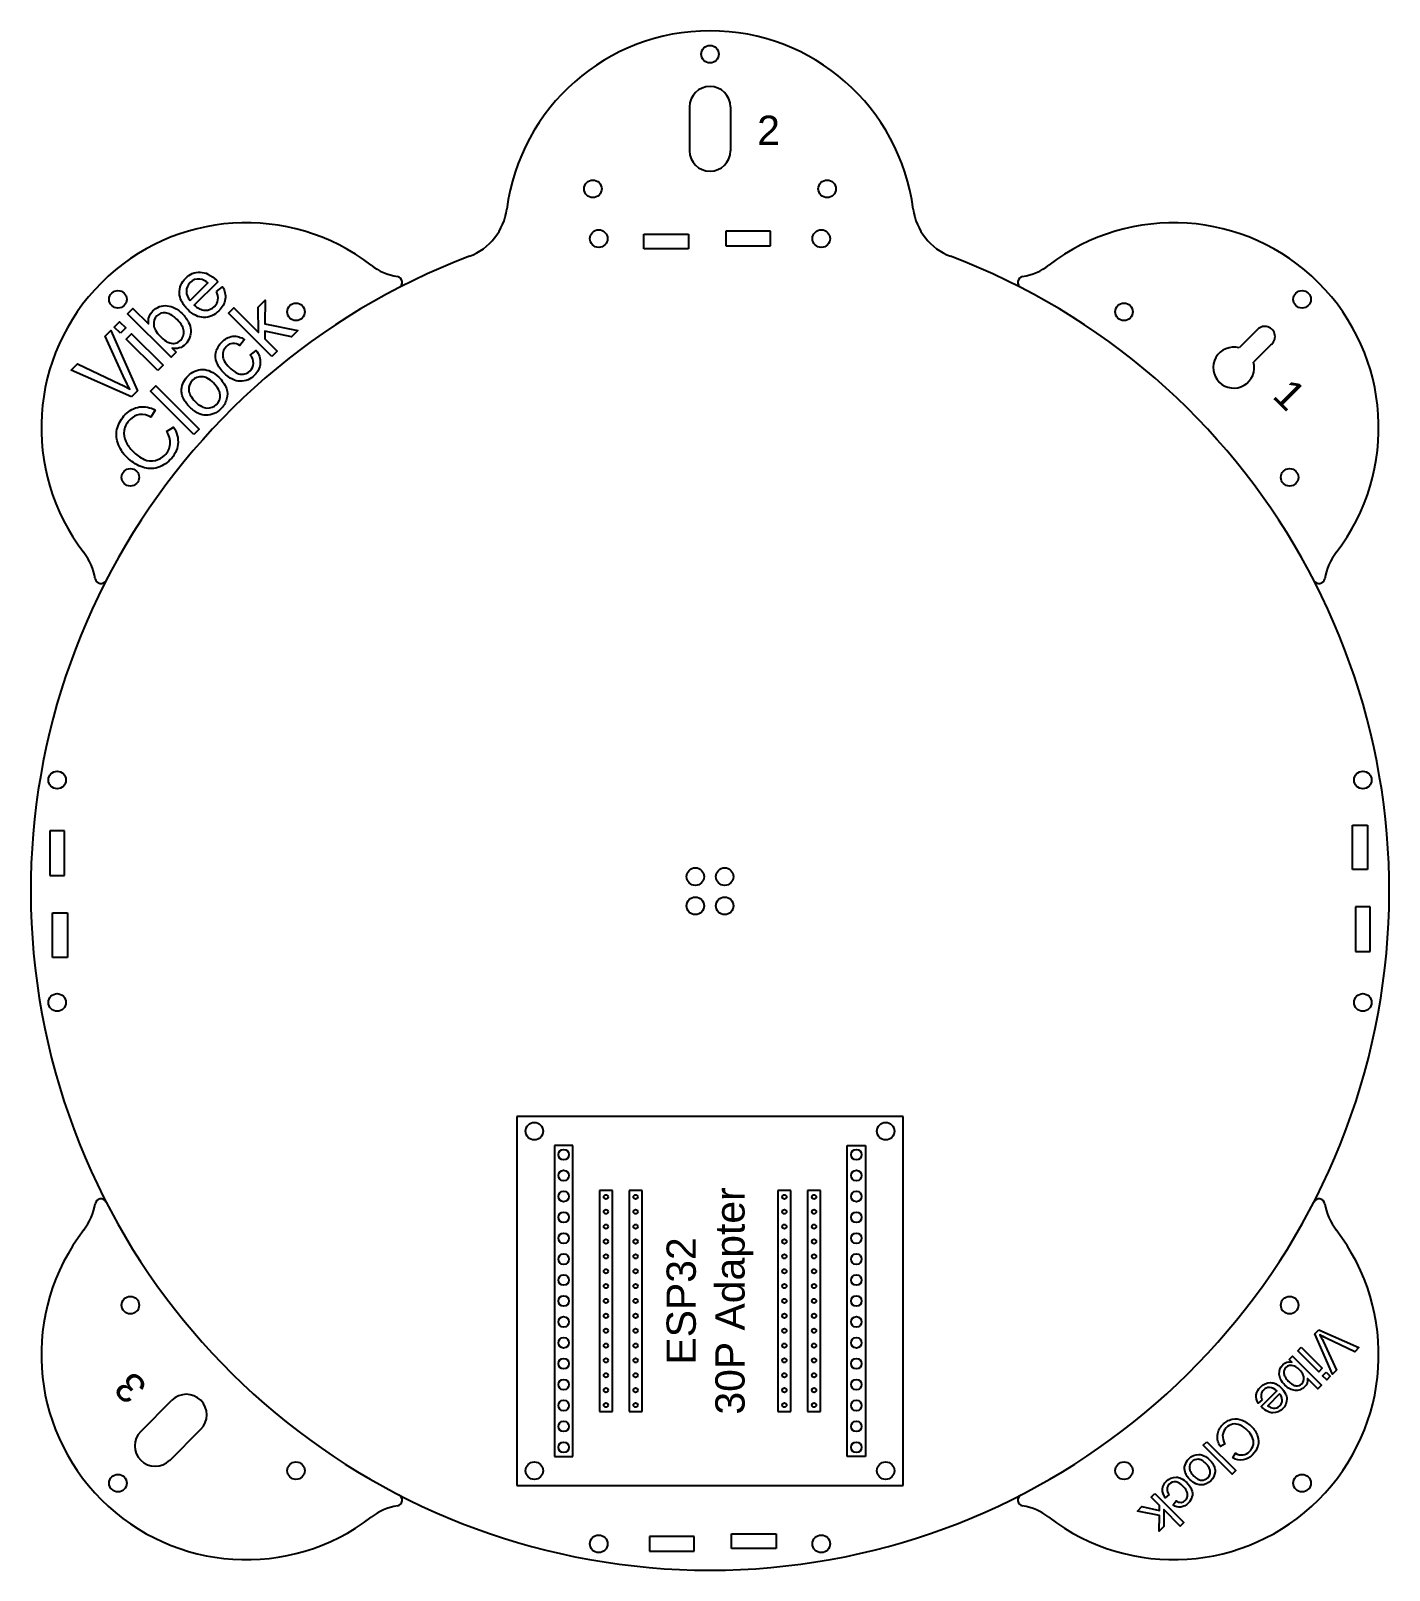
# Model space of a CAD drawing. Header units: millimetres. Extents: x -116 to 116, y -116 to 147.
import ezdxf

# ---------------------------------------------------------------- set-up
doc = ezdxf.new("R2010")
doc.units = ezdxf.units.MM
for name, color, linetype, true_color in [('BoardOutLine', 6, 'Continuous', 0xff00ff), ('Construction', 1, 'Continuous', 0xff0000), ('Multi-Layer', 9, 'Continuous', 0xc0c0c0), ('Text', 5, 'Continuous', 0x0000ff)]:
    doc.layers.add(name, color=color, linetype=linetype, true_color=true_color)
doc.styles.add('textstyle11', font='')
doc.styles.add('textstyle12', font='')
doc.styles.add('textstyle13', font='')
doc.styles.add('textstyle14', font='')
doc.styles.get('textstyle11').set_extended_font_data('Arial')
doc.styles.get('textstyle12').set_extended_font_data('Arial')
doc.styles.get('textstyle13').set_extended_font_data('Arial')
doc.styles.get('textstyle14').set_extended_font_data('Arial')

msp = doc.modelspace()

# ---------------------------------------------------------------- linework, layer by layer
at = {"layer": 'BoardOutLine'}
for p, q in [((-3.5, 134), (-3.5, 126.5)), ((3.5, 134), (3.5, 126.5)), ((-11.31, 109.76), (-11.31, 112.27)), ((-11.31, 112.27), (-3.69, 112.27)), ((-3.69, 112.27), (-3.69, 109.76)), ((10.31, 112.77), (2.69, 112.77)), ((2.69, 112.77), (2.69, 110.26)), ((10.31, 110.26), (10.31, 112.77)), ((-3.69, 109.76), (-11.31, 109.76)), ((2.69, 110.26), (10.31, 110.26)), ((93.51, 95.99), (90.35, 92.83)), ((95.78, 93.33), (92.82, 90.38)), ((109.76, 11.31), (112.27, 11.31)), ((109.76, 3.69), (109.76, 11.31)), ((112.27, 11.31), (112.27, 3.69)), ((-110.26, 10.31), (-112.77, 10.31)), ((-112.77, 10.31), (-112.77, 2.69)), ((-110.26, 2.69), (-110.26, 10.31)), ((-112.77, 2.69), (-110.26, 2.69)), ((112.27, 3.69), (109.76, 3.69)), ((-112.27, -11.31), (-112.27, -3.69)), ((-112.27, -3.69), (-109.76, -3.69)), ((-109.76, -3.69), (-109.76, -11.31)), ((110.26, -2.69), (110.26, -10.31)), ((112.77, -2.69), (110.26, -2.69)), ((112.77, -10.31), (112.77, -2.69)), ((110.26, -10.31), (112.77, -10.31)), ((-109.76, -11.31), (-112.27, -11.31)), ((-97.23, -92.28), (-91.92, -86.97)), ((-92.28, -97.23), (-86.97, -91.92)), ((-2.69, -110.26), (-10.31, -110.26)), ((-10.31, -110.26), (-10.31, -112.77)), ((-2.69, -112.77), (-2.69, -110.26)), ((3.69, -112.27), (3.69, -109.76)), ((3.69, -109.76), (11.31, -109.76)), ((11.31, -109.76), (11.31, -112.27)), ((-10.31, -112.77), (-2.69, -112.77)), ((11.31, -112.27), (3.69, -112.27))]:
    msp.add_line(p, q, dxfattribs=at)
for centre, radius, start, end in [((0, 112), 35, 7.4501, 172.5499), ((0, 134), 3.5, 0, 180), ((0, 126.5), 3.5, 180, 0), ((-44.62, 117.83), 10, 290.74, 352.5499), ((44.62, 117.83), 10, 187.4501, 249.26), ((-79.2, 79.2), 35, 52.4501, 217.5499), ((79.2, 79.2), 35, 322.4501, 127.5499), ((0, 0), 116, 110.74, 69.26), ((-51.77, 114.87), 10, 232.4501, 260.628), ((51.77, 114.87), 10, 279.372, 307.5499), ((-53.56, 104.02), 1, 297.2449, 80.628), ((53.56, 104.02), 1, 99.372, 242.7551), ((94.75, 94.75), 1.75, 305.8459, 135), ((89.45, 89.45), 3.5, 75, 15.4204), ((-114.87, 51.77), 10, 9.372, 37.5499), ((114.87, 51.77), 10, 142.4501, 170.628), ((-104.02, 53.56), 1, 189.372, 332.7551), ((104.02, 53.56), 1, 207.2449, 350.628), ((-104.02, -53.56), 1, 27.2449, 170.628), ((104.02, -53.56), 1, 9.372, 152.7551), ((-114.87, -51.77), 10, 322.4501, 350.628), ((114.87, -51.77), 10, 189.372, 217.5499), ((-79.2, -79.2), 35, 142.4501, 307.5499), ((79.2, -79.2), 35, 232.4501, 37.5499), ((-89.45, -89.45), 3.5, 315, 135), ((-94.75, -94.75), 3.5, 135, 315), ((-51.77, -114.87), 10, 99.372, 127.5499), ((-53.56, -104.02), 1, 279.372, 62.7551), ((53.56, -104.02), 1, 117.2449, 260.628), ((51.77, -114.87), 10, 52.4501, 80.628)]:
    msp.add_arc(centre, radius, start, end, dxfattribs=at)
at = {"layer": 'Construction'}
for p, q in [((33, -38.5), (-33, -38.5)), ((-33, -38.5), (-33, -101.5)), ((33, -101.5), (33, -38.5)), ((-23.44, -43.44), (-26.56, -43.44)), ((-26.56, -43.44), (-26.56, -96.56)), ((-23.44, -96.56), (-23.44, -43.44)), ((23.44, -96.56), (23.44, -43.44)), ((23.44, -43.44), (26.56, -43.44)), ((26.56, -43.44), (26.56, -96.56)), ((-16.67, -51.11), (-18.89, -51.11)), ((-18.89, -51.11), (-18.89, -88.89)), ((-16.67, -88.89), (-16.67, -51.11)), ((-11.59, -51.11), (-13.81, -51.11)), ((-13.81, -51.11), (-13.81, -88.89)), ((-11.59, -88.89), (-11.59, -51.11)), ((13.81, -51.11), (11.59, -51.11)), ((11.59, -51.11), (11.59, -88.89)), ((13.81, -88.89), (13.81, -51.11)), ((18.89, -51.11), (16.67, -51.11)), ((16.67, -51.11), (16.67, -88.89)), ((18.89, -88.89), (18.89, -51.11)), ((-18.89, -88.89), (-16.67, -88.89)), ((-13.81, -88.89), (-11.59, -88.89)), ((11.59, -88.89), (13.81, -88.89)), ((16.67, -88.89), (18.89, -88.89)), ((-26.56, -96.56), (-23.44, -96.56)), ((26.56, -96.56), (23.44, -96.56)), ((-33, -101.5), (33, -101.5))]:
    msp.add_line(p, q, dxfattribs=at)
for centre, radius in [((-25, -45), 0.9), ((25, -45), 0.9), ((-25, -48.57), 0.9), ((25, -48.57), 0.9), ((-25, -52.14), 0.9), ((-17.78, -52.22), 0.375), ((-12.7, -52.22), 0.375), ((12.7, -52.22), 0.375), ((17.78, -52.22), 0.375), ((25, -52.14), 0.9), ((-25, -55.71), 0.9), ((-17.78, -54.76), 0.375), ((-12.7, -54.76), 0.375), ((12.7, -54.76), 0.375), ((17.78, -54.76), 0.375), ((25, -55.71), 0.9), ((-17.78, -57.3), 0.375), ((-12.7, -57.3), 0.375), ((12.7, -57.3), 0.375), ((17.78, -57.3), 0.375), ((-25, -59.29), 0.9), ((-17.78, -59.84), 0.375), ((-12.7, -59.84), 0.375), ((12.7, -59.84), 0.375), ((17.78, -59.84), 0.375), ((25, -59.29), 0.9), ((-25, -62.86), 0.9), ((-17.78, -62.38), 0.375), ((-12.7, -62.38), 0.375), ((12.7, -62.38), 0.375), ((17.78, -62.38), 0.375), ((25, -62.86), 0.9), ((-25, -66.43), 0.9), ((-17.78, -64.92), 0.375), ((-12.7, -64.92), 0.375), ((12.7, -64.92), 0.375), ((17.78, -64.92), 0.375), ((25, -66.43), 0.9), ((-17.78, -67.46), 0.375), ((-12.7, -67.46), 0.375), ((12.7, -67.46), 0.375), ((17.78, -67.46), 0.375), ((-25, -70), 0.9), ((-17.78, -70), 0.375), ((-12.7, -70), 0.375), ((12.7, -70), 0.375), ((17.78, -70), 0.375), ((25, -70), 0.9), ((-25, -73.57), 0.9), ((-17.78, -72.54), 0.375), ((-12.7, -72.54), 0.375), ((12.7, -72.54), 0.375), ((17.78, -72.54), 0.375), ((25, -73.57), 0.9), ((-25, -77.14), 0.9), ((-17.78, -75.08), 0.375), ((-12.7, -75.08), 0.375), ((12.7, -75.08), 0.375), ((17.78, -75.08), 0.375), ((25, -77.14), 0.9), ((-17.78, -77.62), 0.375), ((-12.7, -77.62), 0.375), ((12.7, -77.62), 0.375), ((17.78, -77.62), 0.375), ((-25, -80.71), 0.9), ((-17.78, -80.16), 0.375), ((-12.7, -80.16), 0.375), ((12.7, -80.16), 0.375), ((17.78, -80.16), 0.375), ((25, -80.71), 0.9), ((-25, -84.29), 0.9), ((-17.78, -82.7), 0.375), ((-12.7, -82.7), 0.375), ((12.7, -82.7), 0.375), ((17.78, -82.7), 0.375), ((25, -84.29), 0.9), ((-17.78, -85.24), 0.375), ((-12.7, -85.24), 0.375), ((12.7, -85.24), 0.375), ((17.78, -85.24), 0.375), ((-25, -87.86), 0.9), ((-17.78, -87.78), 0.375), ((-12.7, -87.78), 0.375), ((12.7, -87.78), 0.375), ((17.78, -87.78), 0.375), ((25, -87.86), 0.9), ((-25, -91.43), 0.9), ((25, -91.43), 0.9), ((-25, -95), 0.9), ((25, -95), 0.9)]:
    msp.add_circle(centre, radius, dxfattribs=at)
at = {"layer": 'Multi-Layer'}
for centre in [(0, 143), (-20, 120), (20, 120), (-19, 111.5), (19, 111.5), (-101.12, 101.12), (101.12, 101.12), (-70.71, 98.99), (70.71, 98.99), (-98.99, 70.71), (98.99, 70.71), (-111.5, 19), (111.5, 19), (-2.5, 2.5), (2.5, 2.5), (-2.5, -2.5), (2.5, -2.5), (-111.5, -19), (111.5, -19), (-30, -41), (30, -41), (-98.99, -70.71), (98.99, -70.71), (-101.12, -101.12), (-70.71, -98.99), (-30, -99), (30, -99), (70.71, -98.99), (101.12, -101.12), (-19, -111.5), (19, -111.5)]:
    msp.add_circle(centre, 1.5, dxfattribs=at)
at = {"layer": 'Text', "flags": 128}
for points in [[(-84.31, 102.44), (-83.25, 103.26, -0.170625), (-82.79, 101.16, -0.166218), (-83.88, 99.16, -0.213268), (-86.48, 98.02, -0.108787), (-87.77, 98.34, -0.081922), (-89.2, 99.36, -0.080248), (-90.27, 100.85, -0.107951), (-90.61, 102.17, -0.217096), (-89.55, 104.73, -0.217399), (-87.05, 105.76, -0.107955), (-85.76, 105.43, -0.080056), (-84.3, 104.38, -0.00714), (-84.06, 104.13), (-88.08, 100.12, 0.180734), (-86.22, 99.26, 0.213524), (-84.62, 99.92, 0.164855), (-84.03, 101.03, 0.147789)], [(-88.77, 100.92), (-85.77, 103.92, 0.150802), (-87.13, 104.59, 0.235334), (-88.79, 103.99, 0.204399), (-89.43, 102.52, 0.189936)], [(-91.19, 92.09), (-92.04, 91.24), (-99.46, 98.67), (-98.55, 99.58), (-95.9, 96.93, -0.240782), (-95.15, 99.13, -0.107619), (-94.01, 99.87, -0.121767), (-92.72, 100.03, -0.091082), (-91.4, 99.61, -0.077215), (-90.14, 98.68, -0.077559), (-89.04, 97.17, -0.107037), (-88.69, 95.86, -0.221504), (-89.58, 93.46, -0.264308), (-91.87, 92.76)], [(-93.93, 94.81, 0.046589), (-92.9, 93.95, 0.09095), (-92.27, 93.67, 0.279453), (-90.4, 94.13, 0.232372), (-89.89, 95.69, 0.106319), (-90.16, 96.55, 0.068709), (-91, 97.67, 0.065726), (-92.14, 98.54, 0.108475), (-92.97, 98.81, 0.233714), (-94.48, 98.3, 0.232372), (-95, 96.74, 0.104322), (-94.73, 95.87, 0.070693)], [(-98.8, 84.48), (-109.1, 89.03), (-108.04, 90.09), (-100.72, 86.63, -0.018666), (-99.11, 85.8, -0.020677), (-99.93, 87.42), (-103.31, 94.82), (-102.31, 95.82), (-97.79, 85.49)], [(-78.51, 91.61), (-77.5, 92.39, -0.181532), (-76.8, 90.19, -0.186073), (-77.77, 88.18, -0.217237), (-80.26, 87.13, -0.109282), (-81.53, 87.46, -0.078574), (-83, 88.52, -0.104741), (-84.24, 90.34, -0.168109), (-84.34, 92.2, -0.129153), (-83.38, 93.81, -0.173081), (-81.51, 94.8, -0.184057), (-79.53, 94.25), (-80.28, 93.23, 0.162214), (-81.55, 93.6, 0.183631), (-82.6, 93.09, 0.227309), (-83.22, 91.48, 0.11251), (-82.97, 90.64, 0.067315), (-82.09, 89.49, 0.064539), (-80.92, 88.59, 0.111457), (-80.1, 88.33, 0.231966), (-78.52, 88.92, 0.193933), (-77.96, 90.14, 0.175193)], [(-88.86, 82.71, -0.035778), (-89.49, 83.43, -0.044582), (-89.89, 84.08, -0.064006), (-90.19, 84.93, -0.070173), (-90.24, 85.75, -0.185363), (-89.15, 88.04, -0.21141), (-86.61, 89.13, -0.108495), (-85.3, 88.82, -0.084495), (-83.9, 87.82, -0.118467), (-82.57, 85.88, -0.150104), (-82.56, 84.05, -0.12905), (-83.53, 82.42, -0.212256), (-86.08, 81.32, -0.111377), (-87.37, 81.64, -0.080703)], [(-87.92, 83.64, 0.070989), (-86.8, 82.8, 0.109534), (-85.92, 82.55, 0.226569), (-84.28, 83.17, 0.227298), (-83.66, 84.81, 0.110121), (-83.92, 85.69, 0.069794), (-84.79, 86.84, 0.072955), (-85.87, 87.65, 0.108258), (-86.75, 87.9, 0.225718), (-88.39, 87.29, 0.225831), (-89.02, 85.64, 0.110042), (-88.76, 84.76, 0.071099)], [(-92.83, 78.56), (-91.6, 79.3, -0.167453), (-90.87, 76.34, -0.173432), (-92.19, 73.74, -0.145701), (-94.64, 72.28, -0.152604), (-97.2, 72.55, -0.101451), (-99.58, 74.14, -0.120062), (-101.16, 76.61, -0.153347), (-101.21, 79.18, -0.127948), (-99.86, 81.43, -0.165199), (-97.42, 82.74, -0.167022), (-94.76, 82.2), (-95.5, 81.01, 0.15602), (-97.43, 81.44, 0.165889), (-99.04, 80.57, 0.15893), (-100.06, 78.73, 0.161763), (-99.76, 76.82, 0.081983), (-98.57, 75.16, 0.093314), (-96.64, 73.78, 0.170262), (-94.73, 73.59, 0.138492), (-93.12, 74.5, 0.180382), (-92.19, 76.37, 0.170149)], [(103.97, -74.93), (110.84, -77.96), (110.13, -78.67), (105.25, -76.36, -0.018666), (104.18, -75.81, -0.020677), (104.72, -76.88), (106.98, -81.82), (106.31, -82.49), (103.3, -75.6)], [(98.9, -80), (99.46, -79.43), (104.41, -84.38), (103.81, -84.99), (102.04, -83.23, -0.240782), (101.54, -84.69, -0.107619), (100.78, -85.18, -0.121767), (99.92, -85.3, -0.091082), (99.04, -85.01, -0.077215), (98.2, -84.39, -0.077559), (97.47, -83.39, -0.107037), (97.23, -82.51, -0.221504), (97.82, -80.91, -0.264308), (99.35, -80.45)], [(100.73, -81.81, 0.046589), (100.04, -81.24, 0.09095), (99.62, -81.06, 0.279453), (98.37, -81.36, 0.232372), (98.03, -82.4, 0.106319), (98.21, -82.98, 0.068709), (98.77, -83.72, 0.065726), (99.53, -84.3, 0.108475), (100.09, -84.48, 0.233714), (101.09, -84.14, 0.232372), (101.44, -83.1, 0.104322), (101.26, -82.52, 0.070693)], [(94.31, -86.9), (93.6, -87.45, -0.170625), (93.3, -86.04, -0.166218), (94.02, -84.71, -0.213268), (95.75, -83.95, -0.108787), (96.62, -84.16, -0.081922), (97.57, -84.85, -0.080248), (98.29, -85.84, -0.107951), (98.51, -86.72, -0.217096), (97.8, -88.43, -0.217399), (96.14, -89.11, -0.107955), (95.28, -88.89, -0.080056), (94.31, -88.19, -0.00714), (94.15, -88.03), (96.82, -85.35, 0.180734), (95.58, -84.78, 0.213524), (94.52, -85.22, 0.164855), (94.12, -85.96, 0.147789)], [(97.29, -85.88), (95.29, -87.89, 0.150802), (96.19, -88.34, 0.235334), (97.3, -87.93, 0.204399), (97.72, -86.95, 0.189936)], [(87.98, -94.39), (87.16, -94.88, -0.167453), (86.67, -92.91, -0.173432), (87.55, -91.17, -0.145701), (89.18, -90.2, -0.152604), (90.89, -90.38, -0.101451), (92.48, -91.44, -0.120062), (93.53, -93.09, -0.153347), (93.56, -94.8, -0.127948), (92.66, -96.3, -0.165199), (91.04, -97.17, -0.167022), (89.27, -96.82), (89.76, -96.02, 0.15602), (91.05, -96.31, 0.165889), (92.12, -95.73, 0.15893), (92.8, -94.5, 0.161763), (92.6, -93.23, 0.081983), (91.81, -92.12, 0.093314), (90.52, -91.2, 0.170262), (89.24, -91.07, 0.138492), (88.17, -91.68, 0.180382), (87.55, -92.93, 0.170149)], [(85.33, -97.15, -0.035778), (85.75, -97.63, -0.044582), (86.02, -98.07, -0.064006), (86.22, -98.64, -0.070173), (86.25, -99.18, -0.185363), (85.52, -100.71, -0.21141), (83.83, -101.43, -0.108495), (82.96, -101.23, -0.084495), (82.02, -100.56, -0.118467), (81.14, -99.27, -0.150104), (81.13, -98.05, -0.12905), (81.78, -96.96, -0.212256), (83.48, -96.23, -0.111377), (84.34, -96.44, -0.080703)], [(84.71, -97.78, 0.070989), (83.96, -97.22, 0.109534), (83.37, -97.05, 0.226569), (82.28, -97.46, 0.227298), (81.87, -98.56, 0.110121), (82.04, -99.14, 0.069794), (82.62, -99.91, 0.072955), (83.34, -100.45, 0.108258), (83.93, -100.61, 0.225718), (85.02, -100.2, 0.225831), (85.44, -99.11, 0.110042), (85.27, -98.52, 0.071099)], [(78.43, -103.09), (77.76, -103.61, -0.181532), (77.29, -102.14, -0.186073), (77.94, -100.8, -0.217237), (79.6, -100.1, -0.109282), (80.45, -100.32, -0.078574), (81.43, -101.03, -0.104741), (82.25, -102.24, -0.168109), (82.32, -103.48, -0.129153), (81.68, -104.55, -0.173081), (80.43, -105.21, -0.184057), (79.11, -104.85), (79.61, -104.17, 0.162214), (80.46, -104.41, 0.183631), (81.16, -104.08, 0.227309), (81.57, -103, 0.11251), (81.4, -102.44, 0.067315), (80.82, -101.67, 0.064539), (80.04, -101.07, 0.111457), (79.49, -100.9, 0.231966), (78.44, -101.29, 0.193933), (78.06, -102.11, 0.175193)]]:
    msp.add_lwpolyline(points, format="xyb", close=True, dxfattribs=at)
for points in [[(-74.83, 91.36), (-82.26, 98.78), (-81.35, 99.69), (-77.11, 95.46), (-77.14, 99.8), (-75.96, 100.98), (-76.02, 96.93), (-70.38, 95.81), (-71.5, 94.69), (-76.03, 95.66), (-76.05, 94.4), (-73.92, 92.27)], [(-100.7, 95.33), (-101.75, 96.38), (-100.84, 97.29), (-99.79, 96.24)], [(-94.33, 88.95), (-99.71, 94.33), (-98.79, 95.24), (-93.41, 89.87)], [(-88.15, 78.04), (-95.57, 85.46), (-94.66, 86.37), (-87.24, 78.95)], [(100.99, -77.91), (104.57, -81.49), (103.97, -82.1), (100.38, -78.52)], [(105.24, -82.16), (105.94, -82.86), (105.33, -83.47), (104.63, -82.77)], [(84.86, -94.04), (89.81, -98.99), (89.2, -99.6), (84.25, -94.65)], [(75.98, -102.92), (80.93, -107.87), (80.32, -108.48), (77.5, -105.65), (77.52, -108.55), (76.73, -109.34), (76.77, -106.64), (73.01, -105.89), (73.76, -105.14), (76.78, -105.79), (76.79, -104.95), (75.37, -103.53)]]:
    msp.add_lwpolyline(points, close=True, dxfattribs=at)

# ---------------------------------------------------------------- texts
at = {"layer": 'Text', "insert": (10, 130), "char_height": 5, "attachment_point": 5, "style": 'textstyle12'}
msp.add_mtext('2', dxfattribs=at)
at = {"layer": 'Text', "char_height": 5, "attachment_point": 5}
for s, insert, rotation, style in [('1', (98.99, 84.85), 315, 'textstyle13'), ('ESP32\\P30P Adapter', (0, -70), 90, 'textstyle11'), ('3', (-98.99, -84.85), 135, 'textstyle14')]:
    msp.add_mtext(s, dxfattribs=dict(at, insert=insert, rotation=rotation, style=style))

doc.saveas('drawing.dxf')
